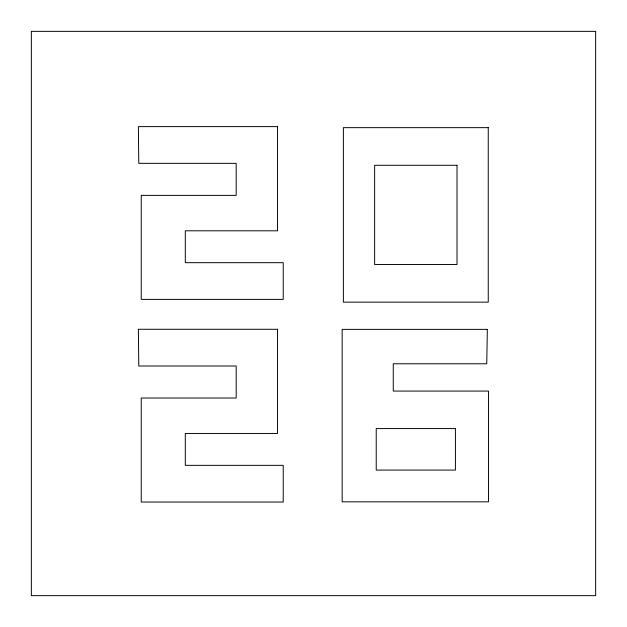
<?xml version="1.0" encoding="UTF-8"?>
<svg xmlns="http://www.w3.org/2000/svg" width="627" height="627" viewBox="0 0 627 627"><rect width="100%" height="100%" fill="white"/><g stroke="black" fill="none" stroke-linecap="round" stroke-linejoin="round"><path stroke-width="0.94" d="M487.344 329.371L486.756 363.778L393.27 363.778L393.27 391.068L488.504 391.068L488.504 501.835L342.17 501.835L342.17 329.371L487.344 329.371M595.65 31.35L31.35 31.35L31.35 595.65L595.65 595.65L595.65 31.35M277.542 126.615L138.379 126.615L138.771 163.341L236.191 163.341L236.191 195.373L141.24 195.373L141.24 299.385L283.224 299.385L283.224 262.682L185.302 262.682L185.302 230.799L277.542 230.799L277.542 126.615M488.253 127.649L343.384 127.649L343.384 302.151L488.253 302.151L488.253 127.649M457.012 165.277L374.625 165.277L374.625 264.523L457.012 264.523L457.012 165.277M277.542 329.277L138.379 329.277L138.771 366.003L236.191 366.003L236.191 398.035L141.24 398.035L141.24 502.047L283.224 502.047L283.224 465.344L185.302 465.344L185.302 433.453L277.542 433.453L277.542 329.277M455.414 428.57L376.224 428.57L376.224 470.085L455.414 470.085L455.414 428.57"/></g></svg>
